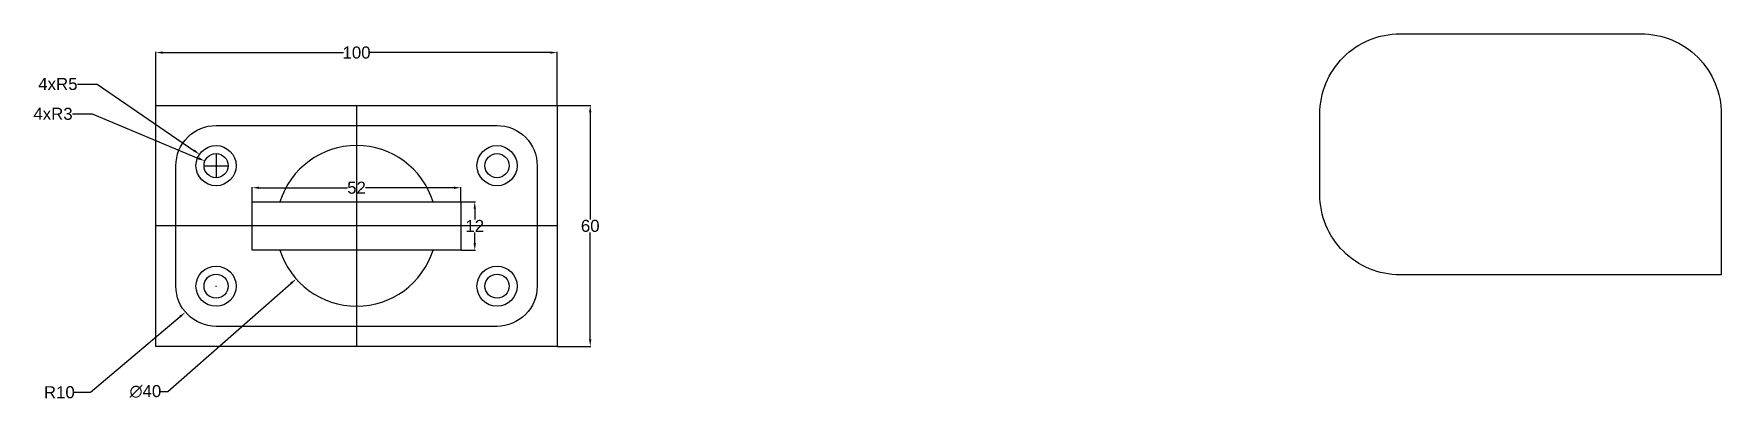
# Model space of a CAD drawing. Header units: millimetres. Extents: x 324 to 2156, y 446 to 1151.
# Drawn here: x 1735.2 to 2155.6, y 1059.9 to 1151.1 of the extents above.
import ezdxf

# ---------------------------------------------------------------- set-up
doc = ezdxf.new("R2010")
doc.units = ezdxf.units.MM
doc.header["$MEASUREMENT"] = 0
doc.styles.get("Standard").update_dxf_attribs({"font": 'arial.ttf'})
doc.dimstyles.get("Standard").update_dxf_attribs({"dimtxt": 3, "dimasz": 1.73, "dimexe": 0.18, "dimexo": 0.0625, "dimgap": 0.09, "dimtad": 0, "dimtih": 1, "dimtoh": 1, "dimdec": 0, "dimzin": 0, "dimdsep": 46, "dimtxsty": 'Standard', "dimcen": 0.09, "dimclrd": 1, "dimclrt": 256, "dimadec": 0, "dimazin": 0, "dimtfac": 1, "dimtdec": 0, "dimtofl": 0, "dimtmove": 0, "dimatfit": 3, "dimfxl": 1, "dimtfillclr": 2, "dimtolj": 1, "dimtzin": 0, "dimarcsym": 0})

# ---------------------------------------------------------------- blocks, each defined once
blk = doc.blocks.new('*D18')
at = {"color": 0, "lineweight": -2, "transparency": 16777216}
for p, q in [((1865.68, 1133.29), (1874.02, 1133.29)), ((1865.68, 1073.29), (1874.02, 1073.29))]:
    blk.add_line(p, q, dxfattribs=at)
at = {"color": 1, "lineweight": -2, "transparency": 16777216}
for p, q in [((1873.84, 1131.56), (1873.84, 1104.91)), ((1873.84, 1075.02), (1873.84, 1101.66))]:
    blk.add_line(p, q, dxfattribs=at)
at = {"color": 1, "transparency": 16777216}
for points in [[(1873.55, 1131.56), (1874.13, 1131.56), (1873.84, 1133.29)], [(1873.55, 1075.02), (1874.13, 1075.02), (1873.84, 1073.29)]]:
    blk.add_solid(points, dxfattribs=at)
at = {"layer": 'Defpoints', "color": 0, "transparency": 16777216}
for p in [(1865.62, 1133.29), (1865.62, 1073.29), (1873.84, 1073.29)]:
    blk.add_point(p, dxfattribs=at)
at = {"transparency": 16777216, "insert": (1873.84, 1103.29), "char_height": 3, "attachment_point": 5}
blk.add_mtext('\\A1;60', dxfattribs=at)
blk = doc.blocks.new('*D21')
at = {"color": 0, "lineweight": -2, "transparency": 16777216}
for p, q in [((1780.53, 1088.29), (1780.71, 1088.29)), ((1780.62, 1088.2), (1780.62, 1088.38))]:
    blk.add_line(p, q, dxfattribs=at)
at = {"color": 1, "lineweight": -2, "transparency": 16777216}
for p, q in [((1749.35, 1061.87), (1771.66, 1080.71)), ((1745.24, 1061.87), (1749.35, 1061.87))]:
    blk.add_line(p, q, dxfattribs=at)
at = {"color": 1, "transparency": 16777216}
blk.add_solid([(1771.47, 1080.93), (1771.85, 1080.49), (1772.98, 1081.83)], dxfattribs=at)
at = {"layer": 'Defpoints', "color": 0, "transparency": 16777216}
for p in [(1780.62, 1088.29), (1772.98, 1081.83)]:
    blk.add_point(p, dxfattribs=at)
at = {"transparency": 16777216, "insert": (1741.57, 1061.87), "char_height": 3, "attachment_point": 5}
blk.add_mtext('\\A1;R10', dxfattribs=at)
blk = doc.blocks.new('*D22')
at = {"color": 1, "lineweight": -2, "transparency": 16777216}
for p, q in [((1746.09, 1138.61), (1751, 1138.61)), ((1751, 1138.61), (1775.07, 1122.09))]:
    blk.add_line(p, q, dxfattribs=at)
at = {"color": 0, "lineweight": -2, "transparency": 16777216}
for p, q in [((1780.62, 1118.2), (1780.62, 1118.38)), ((1780.53, 1118.29), (1780.71, 1118.29))]:
    blk.add_line(p, q, dxfattribs=at)
at = {"color": 1, "transparency": 16777216}
blk.add_solid([(1775.23, 1122.33), (1774.91, 1121.86), (1776.5, 1121.11)], dxfattribs=at)
at = {"layer": 'Defpoints', "color": 0, "transparency": 16777216}
for p in [(1776.5, 1121.11), (1780.62, 1118.29)]:
    blk.add_point(p, dxfattribs=at)
at = {"transparency": 16777216, "insert": (1741.22, 1138.61), "char_height": 3, "attachment_point": 5}
blk.add_mtext('\\A1;4xR5', dxfattribs=at)
blk = doc.blocks.new('*D23')
at = {"color": 1, "lineweight": -2, "transparency": 16777216}
for p, q in [((1744.86, 1131.18), (1749.77, 1131.18)), ((1749.77, 1131.18), (1776.26, 1120.11))]:
    blk.add_line(p, q, dxfattribs=at)
at = {"color": 0, "lineweight": -2, "transparency": 16777216}
for p, q in [((1780.62, 1118.2), (1780.62, 1118.38)), ((1780.53, 1118.29), (1780.71, 1118.29))]:
    blk.add_line(p, q, dxfattribs=at)
at = {"color": 1, "transparency": 16777216}
blk.add_solid([(1776.37, 1120.38), (1776.14, 1119.84), (1777.85, 1119.44)], dxfattribs=at)
at = {"layer": 'Defpoints', "color": 0, "transparency": 16777216}
for p in [(1777.85, 1119.44), (1780.62, 1118.29)]:
    blk.add_point(p, dxfattribs=at)
at = {"transparency": 16777216, "insert": (1740, 1131.18), "char_height": 3, "attachment_point": 5}
blk.add_mtext('\\A1;4xR3', dxfattribs=at)
blk = doc.blocks.new('*D24')
at = {"color": 0, "lineweight": -2, "transparency": 16777216}
for p, q in [((1765.62, 1133.35), (1765.62, 1146.62)), ((1865.62, 1133.35), (1865.62, 1146.62))]:
    blk.add_line(p, q, dxfattribs=at)
at = {"color": 1, "lineweight": -2, "transparency": 16777216}
for p, q in [((1767.35, 1146.44), (1812.36, 1146.44)), ((1863.89, 1146.44), (1818.88, 1146.44))]:
    blk.add_line(p, q, dxfattribs=at)
at = {"color": 1, "transparency": 16777216}
for points in [[(1767.35, 1146.73), (1767.35, 1146.16), (1765.62, 1146.44)], [(1863.89, 1146.73), (1863.89, 1146.16), (1865.62, 1146.44)]]:
    blk.add_solid(points, dxfattribs=at)
at = {"layer": 'Defpoints', "color": 0, "transparency": 16777216}
for p in [(1765.62, 1146.44), (1765.62, 1133.29), (1865.62, 1133.29)]:
    blk.add_point(p, dxfattribs=at)
at = {"transparency": 16777216, "insert": (1815.62, 1146.44), "char_height": 3, "attachment_point": 5}
blk.add_mtext('\\A1;100', dxfattribs=at)
blk = doc.blocks.new('*D26')
at = {"color": 0, "lineweight": -2, "transparency": 16777216}
for p, q in [((1789.62, 1109.35), (1789.62, 1112.97)), ((1841.62, 1109.35), (1841.62, 1112.97))]:
    blk.add_line(p, q, dxfattribs=at)
at = {"color": 1, "lineweight": -2, "transparency": 16777216}
for p, q in [((1791.35, 1112.79), (1813.4, 1112.79)), ((1839.89, 1112.79), (1817.84, 1112.79))]:
    blk.add_line(p, q, dxfattribs=at)
at = {"color": 1, "transparency": 16777216}
for points in [[(1791.35, 1113.08), (1791.35, 1112.5), (1789.62, 1112.79)], [(1839.89, 1113.08), (1839.89, 1112.5), (1841.62, 1112.79)]]:
    blk.add_solid(points, dxfattribs=at)
at = {"layer": 'Defpoints', "color": 0, "transparency": 16777216}
for p in [(1789.62, 1112.79), (1789.62, 1109.29), (1841.62, 1109.29)]:
    blk.add_point(p, dxfattribs=at)
at = {"transparency": 16777216, "insert": (1815.62, 1112.79), "char_height": 3, "attachment_point": 5}
blk.add_mtext('\\A1;52', dxfattribs=at)
blk = doc.blocks.new('*D29')
at = {"color": 0, "lineweight": -2, "transparency": 16777216}
for p, q in [((1841.68, 1109.29), (1845.25, 1109.29)), ((1841.68, 1097.29), (1845.25, 1097.29))]:
    blk.add_line(p, q, dxfattribs=at)
at = {"color": 1, "lineweight": -2, "transparency": 16777216}
for p, q in [((1845.07, 1107.56), (1845.07, 1104.88)), ((1845.07, 1099.02), (1845.07, 1101.69))]:
    blk.add_line(p, q, dxfattribs=at)
at = {"color": 1, "transparency": 16777216}
for points in [[(1844.78, 1107.56), (1845.36, 1107.56), (1845.07, 1109.29)], [(1844.78, 1099.02), (1845.36, 1099.02), (1845.07, 1097.29)]]:
    blk.add_solid(points, dxfattribs=at)
at = {"layer": 'Defpoints', "color": 0, "transparency": 16777216}
for p in [(1841.62, 1109.29), (1845.07, 1109.29), (1841.62, 1097.29)]:
    blk.add_point(p, dxfattribs=at)
at = {"transparency": 16777216, "insert": (1845.07, 1103.29), "char_height": 3, "attachment_point": 5}
blk.add_mtext('\\A1;12', dxfattribs=at)
blk = doc.blocks.new('*D30')
at = {"color": 0, "lineweight": -2, "transparency": 16777216}
for p, q in [((1815.53, 1103.29), (1815.71, 1103.29)), ((1815.62, 1103.2), (1815.62, 1103.38))]:
    blk.add_line(p, q, dxfattribs=at)
at = {"color": 1, "lineweight": -2, "transparency": 16777216}
for p, q in [((1768.6, 1062.08), (1799.28, 1088.96)), ((1766.87, 1062.08), (1768.6, 1062.08))]:
    blk.add_line(p, q, dxfattribs=at)
at = {"color": 1, "transparency": 16777216}
blk.add_solid([(1799.09, 1089.18), (1799.47, 1088.75), (1800.58, 1090.1)], dxfattribs=at)
at = {"layer": 'Defpoints', "color": 0, "transparency": 16777216}
for p in [(1830.66, 1116.47), (1800.58, 1090.1)]:
    blk.add_point(p, dxfattribs=at)
at = {"transparency": 16777216, "insert": (1763.01, 1062.08), "char_height": 3, "attachment_point": 5}
blk.add_mtext('\\A1;∅40', dxfattribs=at)

msp = doc.modelspace()

# ---------------------------------------------------------------- linework, layer by layer
at = {"color": 217, "true_color": 0x93278f}
for p, q in [((1815.62, 1133.29), (1815.62, 1073.29)), ((1865.62, 1103.29), (1765.62, 1103.29))]:
    msp.add_line(p, q, dxfattribs=at)
at = {"color": 7, "true_color": 0xffffff}
for p, q in [((1780.62, 1121.29), (1780.62, 1115.29)), ((1777.62, 1118.29), (1783.62, 1118.29))]:
    msp.add_line(p, q, dxfattribs=at)
for points in [[(2075.62, 1151.12), (2135.62, 1151.12, -0.414214), (2155.62, 1131.12), (2155.62, 1091.12), (2075.62, 1091.12, -0.414214), (2055.62, 1111.12), (2055.62, 1131.12, -0.414214)], [(1780.62, 1128.29), (1850.62, 1128.29, -0.414214), (1860.62, 1118.29), (1860.62, 1088.29, -0.414214), (1850.62, 1078.29), (1780.62, 1078.29, -0.414214), (1770.62, 1088.29), (1770.62, 1118.29, -0.414214)]]:
    msp.add_lwpolyline(points, format="xyb", close=True)
for points in [[(1765.62, 1133.29), (1865.62, 1133.29), (1865.62, 1073.29), (1765.62, 1073.29)], [(1789.62, 1109.29), (1841.62, 1109.29), (1841.62, 1097.29), (1789.62, 1097.29)]]:
    msp.add_lwpolyline(points, close=True)
for centre, radius in [((1780.62, 1118.29), 5), ((1850.62, 1118.29), 5), ((1780.62, 1118.29), 3), ((1850.62, 1118.29), 3), ((1780.62, 1088.29), 5), ((1850.62, 1088.29), 5), ((1780.62, 1088.29), 3), ((1850.62, 1088.29), 3)]:
    msp.add_circle(centre, radius)
for start, end in [(17.4576, 162.5424), (197.4576, 342.5424)]:
    msp.add_arc((1815.62, 1103.29), 20, start, end)

# ---------------------------------------------------------------- dimensions: what is measured, and where the dimension line sits
for base, p1, p2, picture, middle in [((1765.62, 1146.44), (1865.62, 1133.29), (1765.62, 1133.29), '*D24', (1815.62, 1146.44)), ((1789.62, 1112.79), (1841.62, 1109.29), (1789.62, 1109.29), '*D26', (1815.62, 1112.79))]:
    dim = msp.add_linear_dim(base=base, p1=p1, p2=p2, dimstyle='Standard', dxfattribs=at)
    dim.commit()
    dim.dimension.update_dxf_attribs({"geometry": picture, "text_midpoint": middle})
for mpoint, picture, middle in [((1776.5, 1121.11), '*D22', (1741.22, 1138.61)), ((1777.85, 1119.44), '*D23', (1740, 1131.18))]:
    dim = msp.add_radius_dim(center=(1780.62, 1118.29), mpoint=mpoint, text='4x<>', dimstyle='Standard', dxfattribs=at)
    dim.commit()
    dim.dimension.update_dxf_attribs({"geometry": picture, "text_midpoint": middle, "dimtype": 164})
for base, p1, p2, picture, middle in [((1873.84, 1073.29), (1865.62, 1133.29), (1865.62, 1073.29), '*D18', (1873.84, 1103.29)), ((1845.07, 1109.29), (1841.62, 1097.29), (1841.62, 1109.29), '*D29', (1845.07, 1103.29))]:
    dim = msp.add_linear_dim(base=base, p1=p1, p2=p2, angle=90, dimstyle='Standard', dxfattribs=at)
    dim.commit()
    dim.dimension.update_dxf_attribs({"geometry": picture, "text_midpoint": middle})
dim = msp.add_diameter_dim_2p(p1=(1830.66, 1116.47), p2=(1800.58, 1090.1), dimstyle='Standard', dxfattribs=at)
dim.commit()
dim.dimension.update_dxf_attribs({"geometry": '*D30', "text_midpoint": (1763.01, 1062.08), "dimtype": 163})
dim = msp.add_radius_dim(center=(1780.62, 1088.29), mpoint=(1772.98, 1081.83), dimstyle='Standard', dxfattribs=at)
dim.commit()
dim.dimension.update_dxf_attribs({"geometry": '*D21', "text_midpoint": (1741.57, 1061.87), "dimtype": 164})

doc.saveas('drawing.dxf')
